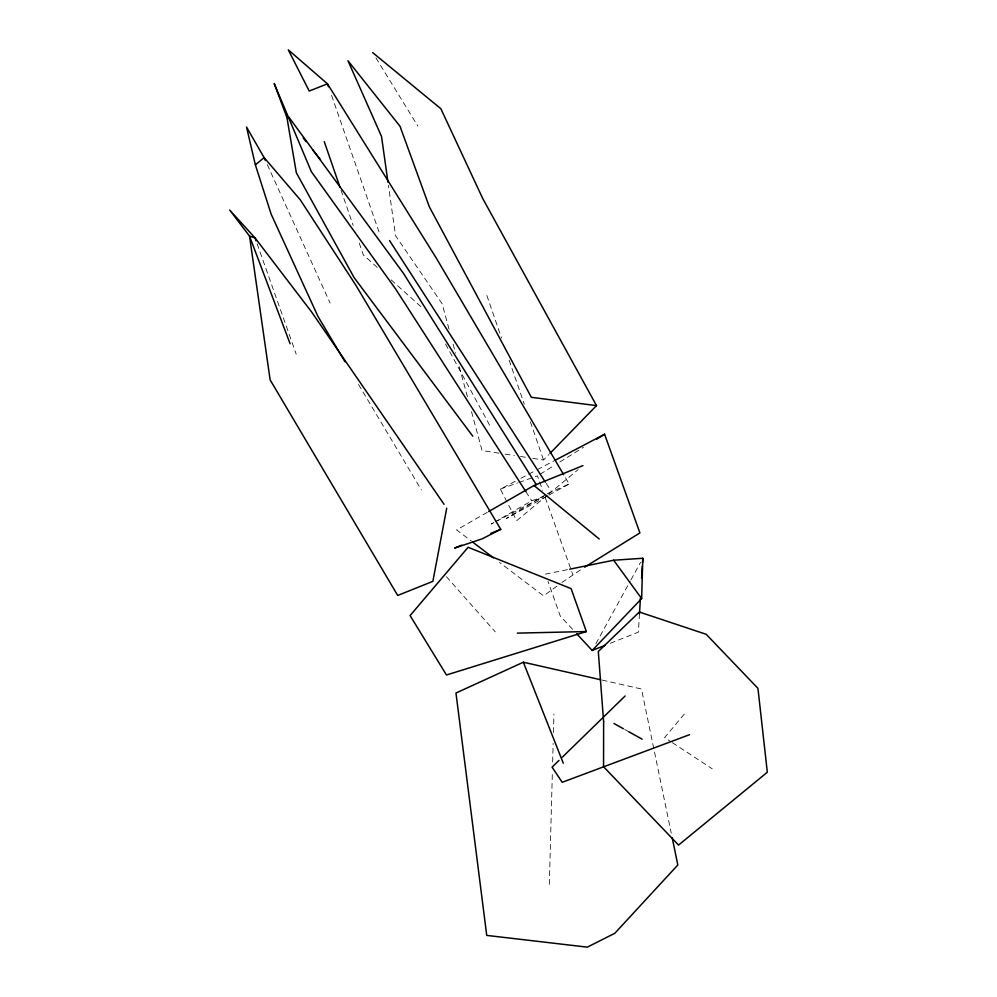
<?xml version="1.0" encoding="UTF-8"?>
<svg xmlns="http://www.w3.org/2000/svg" width="997" height="997" viewBox="0 0 997 997"><rect width="100%" height="100%" fill="white"/><g stroke="black" fill="none" stroke-linecap="round" stroke-linejoin="round"><path stroke-width="0.75" stroke-dasharray="4.99 3.74" d="M549.335 884.339L552.35 772.837M552.65 761.995L553.148 743.413M553.447 732.571L553.946 713.989M639.488 613.678L638.379 632.148L609.503 643.588M595.907 643.676L630.141 581.313M630.889 579.967L640.572 562.345M684.316 714.101L664.625 737.568L671.056 741.793M532.772 458.358L543.515 460.016L548.923 454.458M547.428 495.135L516.658 520.708L500.357 489.116L515.449 481.165M548.612 494.151L578.21 469.562M556.974 586.099L543.602 595.882L499.497 562.433M561.834 582.547L583.307 568.016M540.087 474.236L554.569 465.25M559.828 461.985L583.532 447.304M545.945 494.462L506.252 518.565L547.727 495.758M547.278 493.665L569.137 483.994L564.402 475.93M487.309 512.308L456.614 529.918L471.307 541.059M493.939 522.49L491.234 524.036L543.689 496.469L531.75 500.781L495.285 521.718M549.06 495.023L569.137 483.994M520.933 478.286L536.012 470.335M537.383 469.612L553.846 460.95M500.357 489.116L517.48 482.997M518.901 482.486L537.458 475.868L542.655 490.374M545.434 574.135L568.165 569.499M498.974 453.161L482.074 450.569L470.659 408.608M505.118 454.109L514.34 455.529M520.484 456.476L526.628 457.411M602.101 680.079L641.482 689.002L671.243 833.131M624.683 729.455L628.721 731.698M672.339 742.64L712.232 768.812M377.227 267.395L363.319 254.908L359.269 243.143M391.136 279.883L422.416 307.973M572.627 629.356L560.264 616.021L547.989 581.351M446.419 576.677L495.247 631.849M546.194 483.42L551.241 491.247M525.88 491.646L531.75 500.781M375.906 57.863L417.93 126.195M358.546 384.493L421.407 489.963M445.572 344.04L490.487 426.728M267.321 164.679L330.119 303.088M545.247 497.628L572.789 574.546M331.565 95.351L380.007 234.769M257.101 243.729L296.209 354.147M341.011 190.203L353.187 225.496M486.86 295.461L501.528 338.058M509.118 360.104L524.297 404.184M530.367 421.806L543.515 460.016M449.049 329.184L442.107 303.699L395.535 235.703L388.419 185.305M453.124 344.164L455.567 353.162M459.243 366.647L467.805 398.115"/><path stroke-width="1.5" d="M576.74 633.793L592.181 650.455L641.644 598.561L642.803 558.27L613.641 560.227L569.686 569.187M639.488 613.678L640.41 598.287M641.607 578.285L642.342 565.972M642.529 562.894L642.803 558.27M446.731 508.171L432.86 581.351L397.703 595.458L270.137 379.882L249.524 236.102L229.684 210.043L255.045 237.922L311.587 311.949L444.076 504.332M550.008 453.348L596.493 405.605L482.722 198.49L440.873 108.76L372.679 52.617M559.005 760.412L552.076 767.142L562.208 782.296L689.55 734.689M562.308 757.197L625.119 695.993M255.369 164.866L264.118 157.626L246.508 126.993L255.369 164.866L271.159 214.181L317.956 316.41L345.012 361.799M596.692 439.141L604.593 434.243L639.912 532.921L584.628 567.193M488.642 511.548L534.018 485.514L582.946 465.624M555.217 460.228L604.593 434.243M265.401 160.442L264.118 157.626L300.259 199.799L355.954 285.391L500.743 529.345L482.074 538.879L454.669 548.051L461.86 545.135M600.593 679.73L523.35 662.22L455.965 693.027L486.723 935.398L587.32 947.15L614.837 933.267L677.823 864.997L672.19 837.679M490.661 533.445L500.743 529.345M592.181 650.455L605.179 645.308M472.79 436.188L354.109 277.615L296.333 172.743L286.924 117.496L288.694 116.936L403.586 273.527L536.274 484.667M586.361 631.55L446.469 674.994L410.079 615.585L468.116 547.266L571.094 588.616L586.361 631.55L517.356 633.12M596.493 405.605L531.339 397.317L429.333 206.803L399.996 126.233L347.978 60.755L381.515 136.427L387.983 182.252M613.94 723.486L623.337 728.707M628.721 731.698L642.143 739.163M472.541 541.994L493.365 557.784M534.018 485.514L599.197 538.966M303.213 137.947L306.091 141.562M312.796 149.986L320.461 159.607M613.641 560.227L641.644 598.561M389.54 240.551L545.347 482.112M525.88 491.646L395.846 289.329L311.388 171.721L274.2 83.524L286.924 117.496M563.604 474.597L436.524 258.485L327.465 83.835L288.283 49.85L309.232 91.039L327.465 83.835L328.487 86.714M523.35 662.22L563.293 763.216M290.102 343.741L249.524 236.102L255.045 237.922L256.067 240.825M324.274 141.674L340.002 187.262M603.634 721.828L603.546 766.718L678.571 845.082L767.316 772.239L757.944 688.354L706.225 634.316L639.326 612.021L598.3 651.502L603.634 721.828"/></g></svg>
